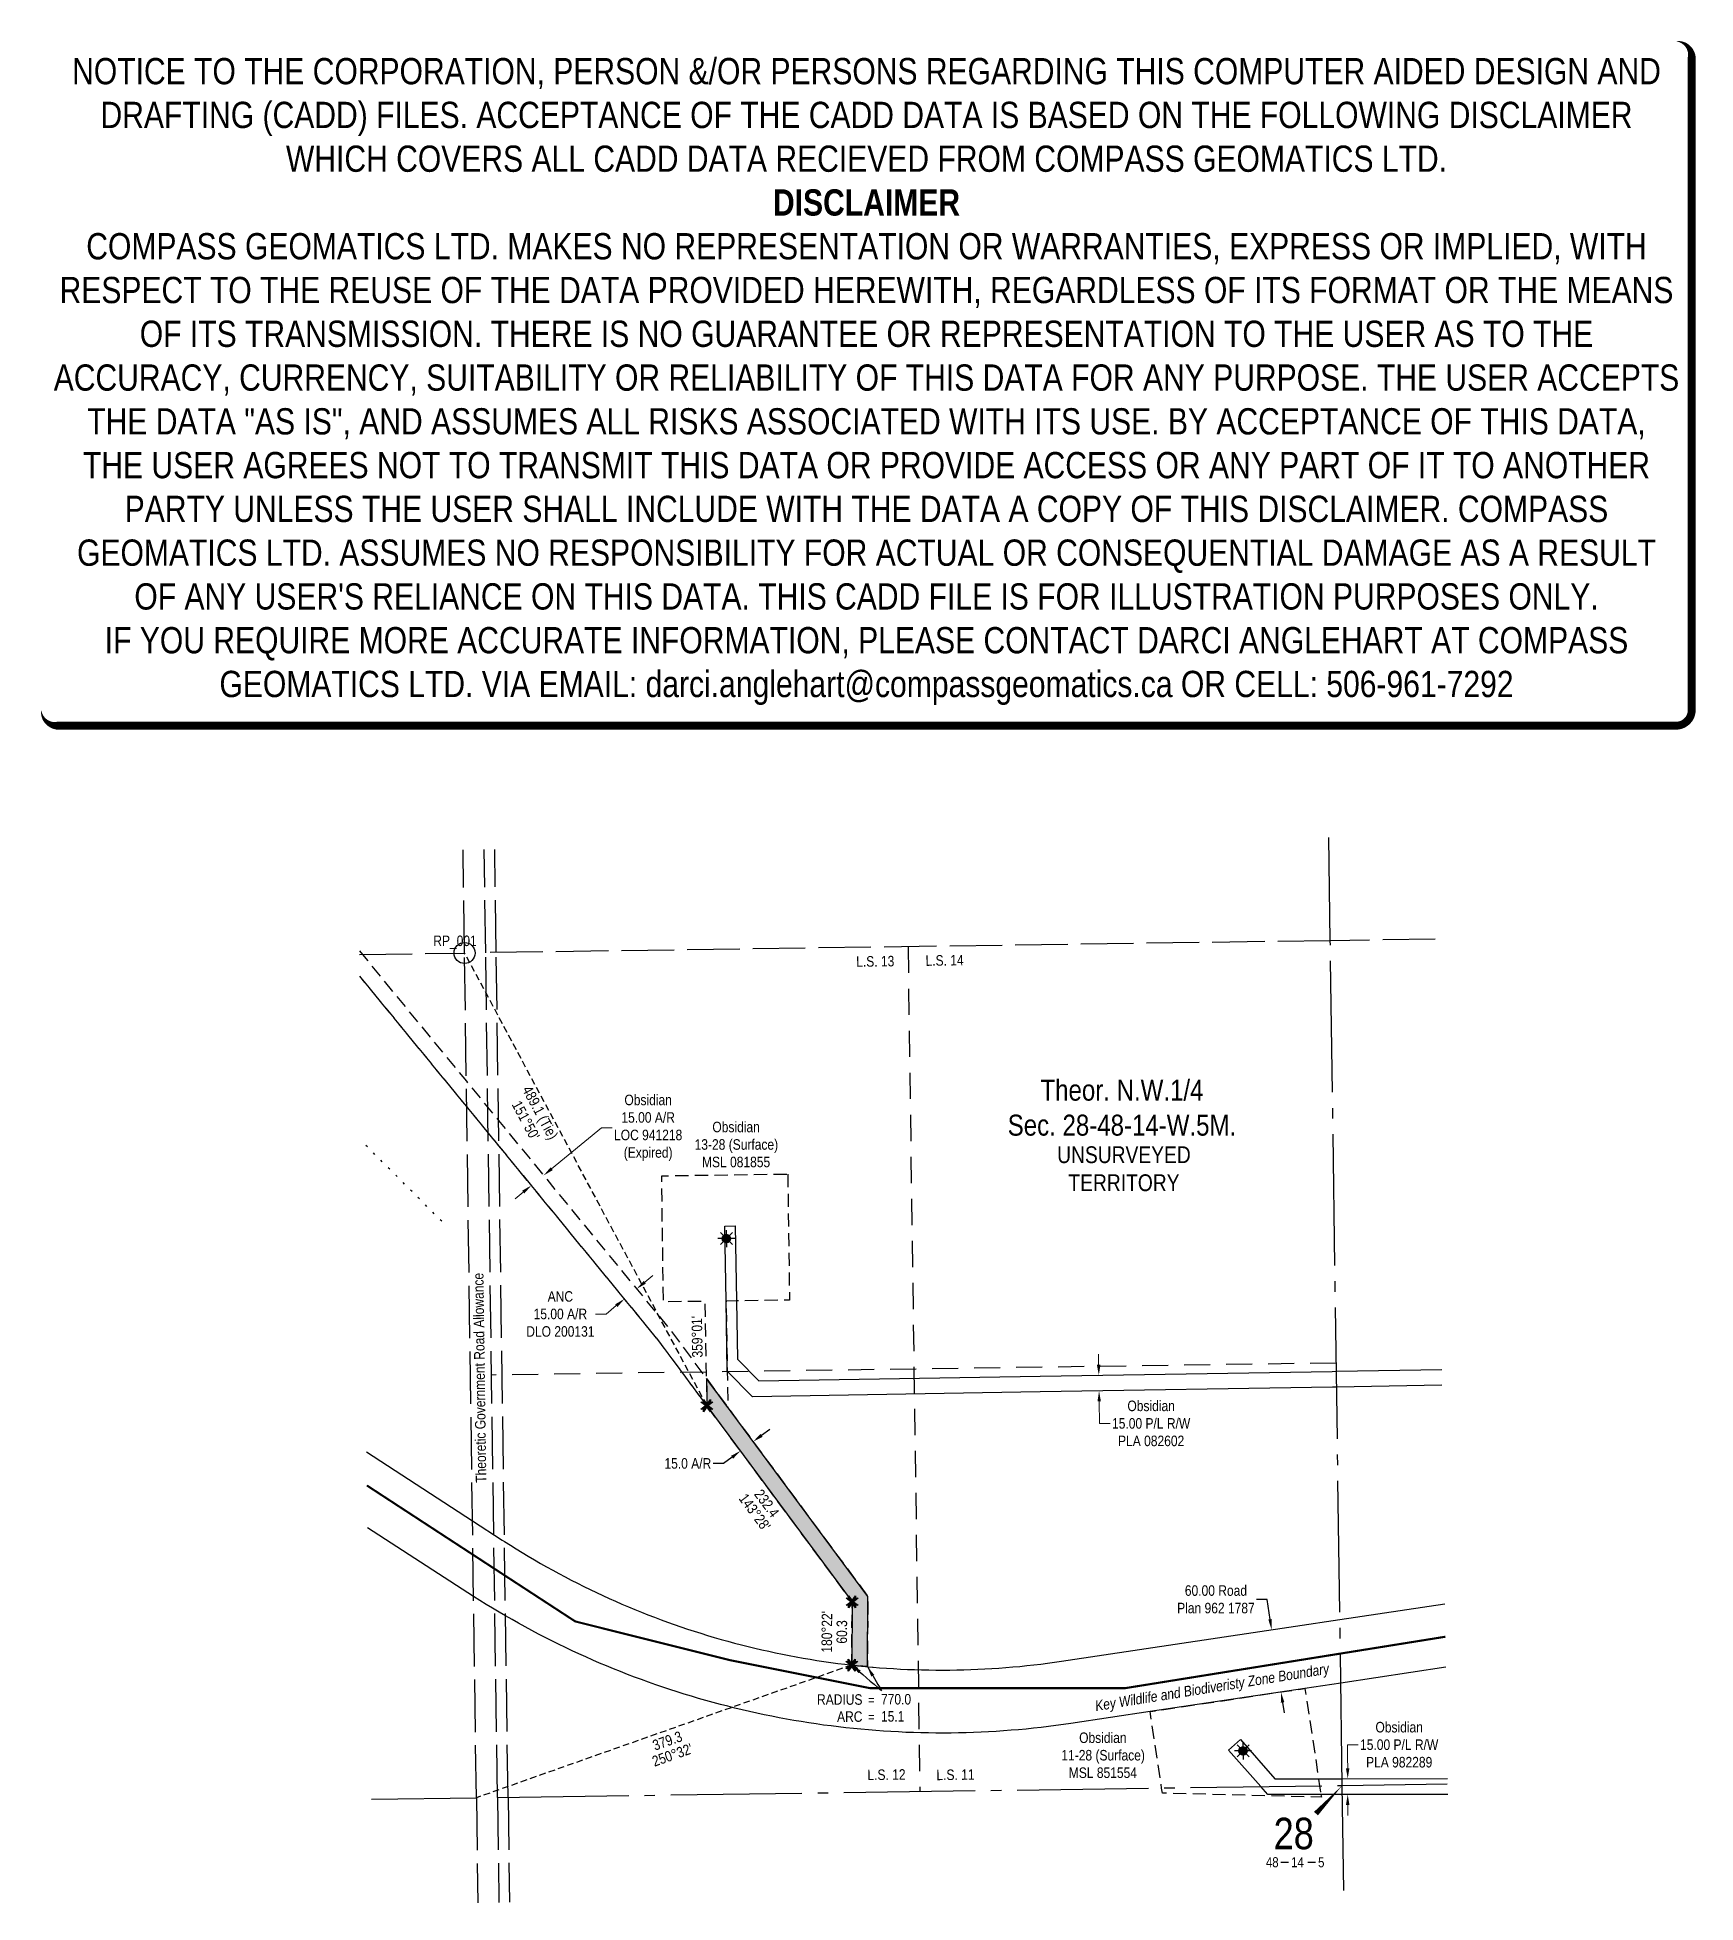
# Model space of a CAD drawing. Extents: x 566378 to 567958, y 5891618 to 5893394.
import ezdxf
from ezdxf.enums import TextEntityAlignment as Align

# ---------------------------------------------------------------- set-up
doc = ezdxf.new("R2010")
doc.units = 0
doc.header["$LTSCALE"] = 5
doc.header["$PDSIZE"] = 0.5
for name, pattern in [('DASHDOT2', [12.7, 6.35, -3.175, 0, -3.175]), ('foc-ACCESSROAD', [3.75, 2.5, -1.25]), ('foc-LSD', [8, 5, -3]), ('foc-QUARTERLINE', [33, 25, -3, 2, -3]), ('foc-TIELINE', [1.875, 1.25, -0.625]), ('foc-UNSURVEYED', [12.5, 10, -2.5]), ('foc-WHEELTRACKS', [2, 0.4, -1.6])]:
    doc.linetypes.add(name, pattern=pattern)
doc.layers.get('Defpoints').update_dxf_attribs({"color": 9})
for name, color, linetype in [('10', 1, 'Continuous'), ('35', 37, 'Continuous'), ('9', 3, 'Continuous'), ('AS-WILDLIFE', 131, 'DASHDOT2'), ('C-AR', 13, 'foc-ACCESSROAD'), ('C-RW', 13, 'Continuous'), ('C-SYMBOL', 7, 'Continuous'), ('C-WS', 13, 'foc-ACCESSROAD'), ('F-AR', 190, 'foc-ACCESSROAD'), ('F-WS-S', 8, 'Continuous'), ('L-BD', 7, 'Continuous'), ('L-BD1', 253, 'Continuous'), ('L-MON', 1, 'Continuous'), ('L-QSEC', 8, 'foc-QUARTERLINE'), ('L-ROAD-T', 7, 'Continuous'), ('L-SECLBL', 7, 'Continuous'), ('L-SECTION-LSD', 7, 'foc-LSD'), ('L-TIE', 7, 'foc-TIELINE'), ('L-TITLEDB', 4, 'Continuous'), ('L-TITLEDB-T', 4, 'Continuous'), ('L-UNS-T', 3, 'Continuous'), ('L-USEC', 7, 'foc-UNSURVEYED'), ('oil_and_gas_wells_pt', 7, 'Continuous'), ('P-PROPOSED', 10, 'Continuous'), ('P-PROPOSED-H', 21, 'Continuous'), ('P-TXT', 4, 'Continuous'), ('T-WATER-P3', 160, 'foc-WHEELTRACKS')]:
    doc.layers.add(name, color=color, linetype=linetype)
for name, color, linetype, lineweight in [('C-AR-T', 13, 'Continuous', 9), ('C-RW-T', 13, 'Continuous', 9), ('C-WS-T', 13, 'Continuous', 9), ('F-AR-T', 190, 'Continuous', 9)]:
    doc.layers.add(name, color=color, linetype=linetype, lineweight=lineweight)
doc.layers.add('DISCLAIMER', color=7, linetype='Continuous', plot=False)
doc.styles.add('100L', font='ARIALN.TTF', dxfattribs={"height": 11})
doc.styles.add('175L', font='ARIALN.TTF', dxfattribs={"height": 20})
doc.styles.add('240', font='ARIALN.TTF', dxfattribs={"height": 30})
doc.styles.add('80', font='ARIALN.TTF', dxfattribs={"height": 10})
doc.styles.add('80CG', font='ARIALN.TTF', dxfattribs={"height": 10})
doc.styles.add('80L', font='ARIALN.TTF', dxfattribs={"height": 10})
doc.styles.add('SIMPLEX', font='ARIALN.TTF')
doc.styles.get("Standard").update_dxf_attribs({"font": 'ARIALN.TTF'})
doc.dimstyles.new('Compass 5 000', dxfattribs={"dimscale": 5, "dimtxt": 9, "dimasz": 2, "dimexe": 0.2, "dimexo": 0.0625, "dimgap": 0.5, "dimtad": 0, "dimtih": 1, "dimtoh": 1, "dimzin": 0, "dimdsep": 46, "dimtxsty": '80CG', "dimcen": 0.1, "dimse1": 1, "dimse2": 1, "dimclrd": 256, "dimclrt": 256, "dimaunit": 1, "dimadec": 4, "dimazin": 0, "dimtfac": 0.06, "dimtofl": 0, "dimtmove": 0, "dimatfit": 1, "dimfxl": 0.2, "dimtolj": 1, "dimtzin": 0, "dimlwd": -1, "dimarcsym": 0})

# ---------------------------------------------------------------- blocks, each defined once
blk = doc.blocks.new('L-SECLBL')
at = {"layer": '9', "color": 7}
for p, q in [((-5.1, -27.8), (-12.3, -27.8)), ((20.7, -27.8), (13.5, -27.8))]:
    blk.add_line(p, q, dxfattribs=at)
at = {"layer": '10', "color": 2, "style": 'SIMPLEX'}
blk.add_attdef('SEC', text='', height=30, dxfattribs=at).set_placement((0, 0), align=Align.MIDDLE)
at = {"layer": '10', "color": 5, "style": '80L'}
blk.add_attdef('TWP', text='', height=9.5, dxfattribs=at).set_placement((-14.4, -27.4), align=Align.MIDDLE_RIGHT)
blk.add_attdef('RGE', text='', height=9.5, dxfattribs=at).set_placement((3.6, -27.4), align=Align.MIDDLE_CENTER)
blk.add_attdef('MER', text='', height=9.5, dxfattribs=at).set_placement((23.2, -27.4), align=Align.MIDDLE_LEFT)
blk = doc.blocks.new('*D430')
at = {"layer": 'Defpoints', "color": 0, "transparency": 16777216}
for p in [(566854.7, 5892294.2), (566866.3, 5892303.7), (566949.2, 5892202.7)]:
    blk.add_point(p, dxfattribs=at)
at = {"layer": 'F-AR-T', "transparency": 16777216}
for p, q in [((566956.9, 5892209), (566964.6, 5892215.4)), ((566929.8, 5892186.8), (566920, 5892178.8)), ((566920, 5892178.8), (566910, 5892178.8))]:
    blk.add_line(p, q, dxfattribs=at)
for points in [[(566955.8, 5892210.3), (566957.9, 5892207.7), (566949.2, 5892202.7)], [(566928.8, 5892188.1), (566930.9, 5892185.5), (566937.6, 5892193.2)]]:
    blk.add_solid(points, dxfattribs=at)
at = {"layer": 'F-AR-T', "transparency": 16777216, "insert": (566876.5, 5892178.8), "char_height": 10, "attachment_point": 5, "style": '80CG'}
blk.add_mtext('\\A1;ANC\\P15.00 A/R\\PDLO 200131', dxfattribs=at)
blk = doc.blocks.new('*D431')
at = {"layer": 'Defpoints', "color": 0, "transparency": 16777216}
for p in [(567048, 5892048.4), (567079.8, 5892005.5), (567091.8, 5892014.5)]:
    blk.add_point(p, dxfattribs=at)
at = {"layer": 'P-TXT', "transparency": 16777216}
for p, q in [((567068.1, 5892063.3), (567076.1, 5892069.2)), ((567040, 5892042.4), (567031.9, 5892036.5)), ((567031.9, 5892036.5), (567021.9, 5892036.5))]:
    blk.add_line(p, q, dxfattribs=at)
for points in [[(567067.1, 5892064.6), (567069.1, 5892061.9), (567060.1, 5892057.3)], [(567039, 5892043.8), (567041, 5892041.1), (567048, 5892048.4)]]:
    blk.add_solid(points, dxfattribs=at)
at = {"layer": 'P-TXT', "transparency": 16777216, "insert": (566997.9, 5892036.5), "char_height": 10, "attachment_point": 5, "style": '80CG'}
blk.add_mtext('\\A1;15.0 A/R', dxfattribs=at)
blk = doc.blocks.new('*D432')
at = {"layer": 'C-RW-T', "transparency": 16777216}
for p, q in [((567389.1, 5892130.5), (567388.9, 5892140.5)), ((567389.7, 5892095.5), (567390, 5892074.6)), ((567390, 5892074.6), (567400, 5892074.6))]:
    blk.add_line(p, q, dxfattribs=at)
for points in [[(567390.8, 5892130.5), (567387.4, 5892130.5), (567389.3, 5892120.5)], [(567391.3, 5892095.5), (567388, 5892095.5), (567389.5, 5892105.5)]]:
    blk.add_solid(points, dxfattribs=at)
at = {"layer": 'Defpoints', "color": 0, "transparency": 16777216}
for p in [(567381.9, 5892120.4), (567382.2, 5892105.4), (567389.5, 5892105.5)]:
    blk.add_point(p, dxfattribs=at)
at = {"layer": 'C-RW-T', "transparency": 16777216, "insert": (567439.1, 5892074.6), "char_height": 10, "attachment_point": 5, "style": '80CG'}
blk.add_mtext('\\A1;Obsidian\\P15.00 P/L R/W\\PPLA 082602', dxfattribs=at)
blk = doc.blocks.new('*D433')
at = {"layer": 'Defpoints', "color": 0, "transparency": 16777216}
for p in [(567553.8, 5891878.2), (567393.7, 5891854.2), (567402.6, 5891794.9)]:
    blk.add_point(p, dxfattribs=at)
at = {"layer": 'L-TITLEDB-T', "transparency": 16777216}
for p, q in [((567549.5, 5891907.1), (567539.5, 5891907.1)), ((567552.3, 5891888.1), (567549.5, 5891907.1)), ((567564.2, 5891809), (567565.7, 5891799.2))]:
    blk.add_line(p, q, dxfattribs=at)
for points in [[(567554, 5891888.4), (567550.7, 5891887.9), (567553.8, 5891878.2)], [(567565.9, 5891809.3), (567562.6, 5891808.8), (567562.7, 5891818.9)]]:
    blk.add_solid(points, dxfattribs=at)
at = {"layer": 'L-TITLEDB-T', "transparency": 16777216, "insert": (567500.8, 5891907.1), "char_height": 10, "attachment_point": 5, "style": '80CG'}
blk.add_mtext('\\A1;60.00 Road\\PPlan 962 1787', dxfattribs=at)
blk = doc.blocks.new('*D434')
at = {"layer": 'C-RW-T', "transparency": 16777216}
for p, q in [((567636.2, 5891768.7), (567626.2, 5891768.7)), ((567626.2, 5891768.7), (567626.2, 5891756.4)), ((567626.3, 5891746.4), (567626.2, 5891756.4)), ((567626.3, 5891711.4), (567626.3, 5891701.4))]:
    blk.add_line(p, q, dxfattribs=at)
for points in [[(567627.9, 5891746.4), (567624.6, 5891746.4), (567626.3, 5891736.4)], [(567627.9, 5891711.4), (567624.6, 5891711.4), (567626.3, 5891721.4)]]:
    blk.add_solid(points, dxfattribs=at)
at = {"layer": 'Defpoints', "color": 0, "transparency": 16777216}
for p in [(567626.3, 5891736.4), (567643.8, 5891736.4), (567643.8, 5891721.4)]:
    blk.add_point(p, dxfattribs=at)
at = {"layer": 'C-RW-T', "transparency": 16777216, "insert": (567675.3, 5891768.7), "char_height": 10, "attachment_point": 5, "style": '80CG'}
blk.add_mtext('\\A1;Obsidian\\P15.00 P/L R/W\\PPLA 982289', dxfattribs=at)
blk = doc.blocks.new('TEMP')
h = blk.add_hatch(color=255)
h.dxf.hatch_style = 1
h.paths.add_polyline_path([(0, 0.25), (-0.67, 1.15), (-0.67, 0.67), (-1.15, 0.67), (-0.25, 0), (-1.15, -0.67), (-0.67, -0.67), (-0.67, -1.15), (0, -0.25), (0.67, -1.15), (0.67, -0.67), (1.15, -0.67), (0.25, 0), (1.15, 0.67), (0.67, 0.67), (0.67, 1.15)])
h.paths.add_polyline_path([(0.57, 0.85), (0.57, 0.57), (0.85, 0.57), (0.08, 0), (0.85, -0.57), (0.57, -0.57), (0.57, -0.85), (0, -0.08), (-0.57, -0.85), (-0.57, -0.57), (-0.85, -0.57), (-0.08, 0), (-0.85, 0.57), (-0.57, 0.57), (-0.57, 0.85), (0, 0.08)], flags=16)
h = blk.add_hatch(color=1)
h.dxf.hatch_style = 1
h.paths.add_polyline_path([(0, 0.08), (-0.57, 0.85), (-0.57, 0.57), (-0.85, 0.57), (-0.08, 0), (-0.85, -0.57), (-0.57, -0.57), (-0.57, -0.85), (0, -0.08), (0.57, -0.85), (0.57, -0.57), (0.85, -0.57), (0.08, 0), (0.85, 0.57), (0.57, 0.57), (0.57, 0.85)])
at = {"color": 1}
for p, q in [((-0.08, 0), (0.08, 0)), ((0, 0.08), (0, -0.08))]:
    blk.add_line(p, q, dxfattribs=at)
at = {"color": 255, "flags": 128}
blk.add_lwpolyline([(-0.25, 0), (-1.15, 0.67), (-0.67, 0.67), (-0.67, 1.15), (0, 0.25), (0.67, 1.15), (0.67, 0.67), (1.15, 0.67), (0.25, 0), (1.15, -0.67), (0.67, -0.67), (0.67, -1.15), (0, -0.25), (-0.67, -1.15), (-0.67, -0.67), (-1.15, -0.67)], close=True, dxfattribs=at)
at = {"color": 1, "flags": 128}
blk.add_lwpolyline([(-0.08, 0), (-0.85, 0.57), (-0.57, 0.57), (-0.57, 0.85), (0, 0.08), (0.57, 0.85), (0.57, 0.57), (0.85, 0.57), (0.08, 0), (0.85, -0.57), (0.57, -0.57), (0.57, -0.85), (0, -0.08), (-0.57, -0.85), (-0.57, -0.57), (-0.85, -0.57)], close=True, dxfattribs=at)
blk = doc.blocks.new('*D437')
at = {"layer": 'C-AR-T', "transparency": 16777216}
for p, q in [((566868.2, 5892317.1), (566915.8, 5892356.1)), ((566915.8, 5892356.1), (566925.8, 5892356.1)), ((566841.2, 5892294.9), (566833.5, 5892288.5))]:
    blk.add_line(p, q, dxfattribs=at)
for points in [[(566867.2, 5892318.4), (566869.3, 5892315.8), (566860.5, 5892310.7)], [(566840.1, 5892296.2), (566842.2, 5892293.6), (566848.9, 5892301.2)]]:
    blk.add_solid(points, dxfattribs=at)
at = {"layer": 'Defpoints', "color": 0, "transparency": 16777216}
for p in [(566848.9, 5892301.2), (566894.3, 5892269.5), (566882.8, 5892260)]:
    blk.add_point(p, dxfattribs=at)
at = {"layer": 'C-AR-T', "transparency": 16777216, "insert": (566960.1, 5892356.1), "char_height": 10, "attachment_point": 5, "style": '80CG'}
blk.add_mtext('\\A1;Obsidian\\P15.00 A/R\\PLOC 941218\\P(Expired)', dxfattribs=at)
blk = doc.blocks.new('GAS')
h = blk.add_hatch(color=255)
h.dxf.hatch_style = 1
edge = h.paths.add_edge_path()
edge.add_arc((0, 0), 0.9, 0, 360)
for p, q in [((-0.81, 0), (-1.62, 0)), ((-0.57, 0.57), (-1.14, 1.14)), ((0, 0.81), (0, 1.62)), ((0.57, 0.57), (1.14, 1.14)), ((1.62, 0), (0.81, 0)), ((-0.57, -0.57), (-1.14, -1.14)), ((0, -0.81), (0, -1.62)), ((1.14, -1.14), (0.57, -0.57))]:
    blk.add_line(p, q)
blk.add_circle((0, 0), 0.8)
blk = doc.blocks.new('Disclaimer_Legal')
at = {"layer": 'DISCLAIMER', "color": 254, "flags": 128}
blk.add_lwpolyline([(-3612.9, -1104.6, 37.5, 37.5, 0), (4096.1, -1104.6, 37.5, 37.5, 0.414214), (4171.1, -1029.6, 37.5, 37.5, 0), (4171.1, 2078.7, 37.5, 0, 0.414214), (4096.1, 2153.7, 0, 0, 0), (-3612.9, 2153.7, 0, 0, 0.414214), (-3687.9, 2078.7, 0, 0, 0), (-3687.9, -1029.6, 0, 37.5, 0.414214)], format="xyseb", close=True, dxfattribs=at)
at = {"layer": 'DISCLAIMER', "color": 254, "insert": (241.6, 533.9), "char_height": 125, "width": 7717.568, "attachment_point": 5, "style": '80'}
blk.add_mtext('NOTICE TO THE CORPORATION, PERSON &/OR PERSONS REGARDING THIS COMPUTER AIDED DESIGN AND DRAFTING (CADD) FILES. ACCEPTANCE OF THE CADD DATA IS BASED ON THE FOLLOWING DISCLAIMER WHICH COVERS ALL CADD DATA RECIEVED FROM COMPASS GEOMATICS LTD.\\P{\\fArial Narrow|b1|i0|c0|p34;DISCLAIMER}\\PCOMPASS GEOMATICS LTD. MAKES NO REPRESENTATION OR WARRANTIES, EXPRESS OR IMPLIED, WITH RESPECT TO THE REUSE OF THE DATA PROVIDED HEREWITH, REGARDLESS OF ITS FORMAT OR THE MEANS OF ITS TRANSMISSION. THERE IS NO GUARANTEE OR REPRESENTATION TO THE USER AS TO THE ACCURACY, CURRENCY, SUITABILITY OR RELIABILITY OF THIS DATA FOR ANY PURPOSE. THE USER ACCEPTS THE DATA "AS IS", AND ASSUMES ALL RISKS ASSOCIATED WITH ITS USE. BY ACCEPTANCE OF THIS DATA, THE USER AGREES NOT TO TRANSMIT THIS DATA OR PROVIDE ACCESS OR ANY PART OF IT TO ANOTHER PARTY UNLESS THE USER SHALL INCLUDE WITH THE DATA A COPY OF THIS DISCLAIMER. COMPASS GEOMATICS LTD. ASSUMES NO RESPONSIBILITY FOR ACTUAL OR CONSEQUENTIAL DAMAGE AS A RESULT OF ANY USER\'S RELIANCE ON THIS DATA. THIS CADD FILE IS FOR ILLUSTRATION PURPOSES ONLY.\\PIF YOU REQUIRE MORE ACCURATE INFORMATION, PLEASE CONTACT DARCI ANGLEHART AT COMPASS GEOMATICS LTD. VIA EMAIL: darci.anglehart@compassgeomatics.ca OR CELL: 506-961-7292', dxfattribs=at)

msp = doc.modelspace()

# ---------------------------------------------------------------- hatches: boundary and pattern name
at = {"layer": 'P-PROPOSED-H'}
h = msp.add_hatch(color=256, dxfattribs=at)
h.dxf.hatch_style = 1
edge = h.paths.add_edge_path()
edge.add_arc((567239.776, 5892609.357), 769.603, 263.598011, 264.719292)
edge.add_line((567168.945, 5891843.021), (567169.374, 5891909.732))
edge.add_line((567169.374, 5891909.732), (567015.625, 5892117.292))
edge.add_line((567015.625, 5892117.292), (567016.068, 5892091.507))
edge.add_line((567016.068, 5892091.507), (567154.35, 5891904.828))
edge.add_line((567154.35, 5891904.828), (567153.963, 5891844.554))

# ---------------------------------------------------------------- linework, layer by layer
at = {"layer": '35', "color": 3}
msp.add_circle((566785.281, 5892522.497), 9.995, dxfattribs=at)
at = {"layer": 'AS-WILDLIFE', "const_width": 2, "flags": 128}
msp.add_lwpolyline([(566692.198, 5892015.586), (566768.952, 5891965.482), (566890.661, 5891886.107), (567038.828, 5891849.066), (567171.12, 5891822.607), (567414.537, 5891822.607), (567719.382, 5891871.56)], dxfattribs=at)
at = {"layer": 'C-AR', "flags": 128}
msp.add_lwpolyline([(566685.087, 5892524.586), (566687.94, 5892521.108), (566786.988, 5892400.366), (566817.673, 5892362.958), (566982.196, 5892162.394), (567015.625, 5892117.292), (567036.087, 5892089.689), (567169.36, 5891909.764), (567168.934, 5891843.051), (567167.23, 5891843.214), (567164.465, 5891843.48), (567163.936, 5891843.531), (567160.582, 5891843.878), (567159.466, 5891843.994), (567158.942, 5891844.05), (567153.947, 5891844.585), (567154.335, 5891904.859), (567016.141, 5892091.418), (567009.887, 5892099.859), (566970.37, 5892153.172), (566818.009, 5892338.91), (566787.323, 5892376.317), (566685.423, 5892500.537)], dxfattribs=at)
at = {"layer": 'C-RW'}
for points in [[(567715.998, 5892110.894), (567615.742, 5892109.235), (567611.847, 5892109.171), (567333.516, 5892104.553), (567059.332, 5892100.035), (567035.496, 5892124.429), (567034.351, 5892191.177), (567033.125, 5892262.491), (567043.127, 5892262.662), (567044.354, 5892191.316), (567045.307, 5892135.862), (567065.548, 5892115.145), (567333.267, 5892119.557), (567611.599, 5892124.175), (567615.529, 5892124.239), (567715.786, 5892125.898)], [(567721.504, 5891721.469), (567621.225, 5891721.36), (567600.801, 5891721.338), (567550.316, 5891721.283), (567543.611, 5891728.868), (567512.885, 5891763.638), (567524.13, 5891773.557), (567556.984, 5891736.305), (567598.543, 5891736.346), (567621.013, 5891736.368), (567721.292, 5891736.445)]]:
    msp.add_lwpolyline(points, dxfattribs=at)
at = {"layer": 'C-WS', "flags": 128}
for points in [[(567093.039, 5892312.047), (567094.699, 5892192.011), (567044.354, 5892191.315), (567034.351, 5892191.177), (567035.497, 5892124.429), (567036.087, 5892089.689), (567015.609, 5892117.316), (567014.345, 5892190.9), (566974.662, 5892190.351), (566973.003, 5892310.387), (567093.039, 5892312.047)], [(567600.801, 5891721.338), (567601.176, 5891718.846), (567449.834, 5891722.657), (567449.101, 5891727.52), (567438.155, 5891800.262), (567585.6, 5891822.359), (567598.543, 5891736.346), (567599.548, 5891729.667), (567600.801, 5891721.338)]]:
    msp.add_lwpolyline(points, close=True, dxfattribs=at)
at = {"layer": 'F-AR', "flags": 128}
msp.add_lwpolyline([(566685.087, 5892524.586), (566687.94, 5892521.108), (566786.988, 5892400.366), (566817.673, 5892362.958), (566982.196, 5892162.394), (567015.655, 5892117.246), (567016.142, 5892091.408), (566970.37, 5892153.172), (566818.009, 5892338.91), (566787.323, 5892376.317), (566685.423, 5892500.537)], dxfattribs=at)
at = {"layer": 'L-QSEC'}
for p, q in [((567609.735, 5892534.195), (567608.346, 5892632.362)), ((567621.104, 5891729.974), (567609.735, 5892534.195)), ((566696.579, 5891716.846), (566796.517, 5891718.266)), ((566816.622, 5891718.551), (567621.104, 5891729.974)), ((567621.104, 5891729.974), (567721.041, 5891731.393)), ((567622.516, 5891630.038), (567621.104, 5891729.974))]:
    msp.add_line(p, q, dxfattribs=at)
at = {"layer": 'L-SECLBL', "flags": 128}
msp.add_lwpolyline([(567621.104, 5891729.974, 0, 4.997, 0), (567596.071, 5891703.131, 0, 0, 0)], format="xyseb", dxfattribs=at)
at = {"layer": 'L-SECTION-LSD'}
for p, q in [((567207.56, 5892528.489), (567218.863, 5891724.263)), ((567615.419, 5892132.084), (566811.004, 5892120.667))]:
    msp.add_line(p, q, dxfattribs=at)
at = {"layer": 'L-TIE'}
for p, q in [((567016.052, 5892091.538), (566785.281, 5892522.497)), ((567153.947, 5891844.585), (566796.517, 5891718.265))]:
    msp.add_line(p, q, dxfattribs=at)
at = {"layer": 'L-TITLEDB', "flags": 128}
for points in [[(566691.753, 5892047.502), (566792.833, 5891981.945), (566821.108, 5891963.607), (566823.271, 5891962.21), (566828.905, 5891958.62), (566834.57, 5891955.078), (566840.265, 5891951.587), (566845.991, 5891948.144), (566851.746, 5891944.751), (566857.53, 5891941.409), (566863.344, 5891938.117), (566869.185, 5891934.875), (566875.055, 5891931.684), (566880.952, 5891928.544), (566886.875, 5891925.455), (566892.826, 5891922.419), (566898.802, 5891919.433), (566904.805, 5891916.5), (566910.832, 5891913.619), (566916.885, 5891910.79), (566922.962, 5891908.015), (566929.062, 5891905.291), (566935.186, 5891902.621), (566941.332, 5891900.004), (566947.502, 5891897.441), (566953.693, 5891894.931), (566959.906, 5891892.475), (566966.14, 5891890.073), (566972.394, 5891887.725), (566978.669, 5891885.431), (566984.963, 5891883.192), (566991.277, 5891881.008), (566997.609, 5891878.879), (567003.96, 5891876.804), (567010.328, 5891874.785), (567016.713, 5891872.821), (567023.116, 5891870.912), (567029.534, 5891869.06), (567035.969, 5891867.263), (567042.418, 5891865.522), (567048.883, 5891863.837), (567055.362, 5891862.208), (567061.856, 5891860.635), (567068.362, 5891859.119), (567074.881, 5891857.659), (567081.413, 5891856.256), (567087.956, 5891854.909), (567094.511, 5891853.62), (567101.077, 5891852.388), (567107.654, 5891851.212), (567114.24, 5891850.093), (567120.836, 5891849.032), (567127.441, 5891848.028), (567134.054, 5891847.081), (567140.675, 5891846.192), (567147.304, 5891845.36), (567153.944, 5891844.585), (567158.942, 5891844.042), (567159.466, 5891843.987), (567160.582, 5891843.872), (567163.936, 5891843.532), (567164.465, 5891843.48), (567167.23, 5891843.213), (567168.934, 5891843.052), (567169.467, 5891843.005), (567173.884, 5891842.611), (567174.472, 5891842.56), (567180.542, 5891842.066), (567187.205, 5891841.58), (567193.872, 5891841.152), (567200.543, 5891840.782), (567207.216, 5891840.47), (567213.892, 5891840.216), (567220.57, 5891840.02), (567227.249, 5891839.882), (567233.929, 5891839.801), (567240.61, 5891839.779), (567247.291, 5891839.814), (567253.971, 5891839.908), (567260.649, 5891840.06), (567267.327, 5891840.269), (567274.002, 5891840.537), (567280.675, 5891840.862), (567287.345, 5891841.245), (567294.011, 5891841.686), (567300.673, 5891842.185), (567307.33, 5891842.742), (567313.983, 5891843.356), (567320.63, 5891844.029), (567327.27, 5891844.758), (567333.904, 5891845.546), (567340.531, 5891846.39), (567347.151, 5891847.293), (567353.763, 5891848.253), (567576.712, 5891881.667), (567618.87, 5891887.984), (567718.938, 5891902.981)], [(567719.793, 5891842.47), (567619.725, 5891827.473), (567585.6, 5891822.359), (567438.155, 5891800.262), (567362.65, 5891788.946), (567355.563, 5891787.916), (567348.468, 5891786.949), (567341.366, 5891786.043), (567334.255, 5891785.197), (567327.138, 5891784.413), (567320.014, 5891783.691), (567312.884, 5891783.031), (567305.749, 5891782.431), (567298.608, 5891781.893), (567291.464, 5891781.417), (567284.315, 5891781.003), (567277.163, 5891780.649), (567270.009, 5891780.359), (567262.851, 5891780.13), (567255.693, 5891779.961), (567248.533, 5891779.856), (567241.373, 5891779.812), (567234.212, 5891779.83), (567227.053, 5891779.909), (567219.893, 5891780.051), (567212.736, 5891780.254), (567205.58, 5891780.518), (567198.427, 5891780.845), (567191.277, 5891781.233), (567184.131, 5891781.683), (567176.988, 5891782.195), (567169.851, 5891782.768), (567162.718, 5891783.403), (567155.592, 5891784.099), (567148.472, 5891784.857), (567141.358, 5891785.676), (567134.252, 5891786.557), (567127.154, 5891787.498), (567120.064, 5891788.501), (567112.983, 5891789.565), (567105.911, 5891790.691), (567098.85, 5891791.876), (567091.799, 5891793.124), (567084.759, 5891794.431), (567077.73, 5891795.8), (567070.713, 5891797.229), (567063.71, 5891798.719), (567056.719, 5891800.269), (567049.742, 5891801.879), (567042.779, 5891803.549), (567035.831, 5891805.279), (567028.897, 5891807.069), (567021.98, 5891808.92), (567015.079, 5891810.829), (567008.195, 5891812.798), (567001.327, 5891814.827), (566994.478, 5891816.914), (566987.646, 5891819.06), (566980.834, 5891821.266), (566974.041, 5891823.53), (566967.268, 5891825.853), (566960.515, 5891828.234), (566953.782, 5891830.673), (566947.071, 5891833.171), (566940.382, 5891835.726), (566933.716, 5891838.338), (566927.071, 5891841.008), (566920.45, 5891843.735), (566913.854, 5891846.52), (566907.281, 5891849.361), (566900.733, 5891852.259), (566894.21, 5891855.213), (566887.713, 5891858.223), (566881.242, 5891861.289), (566874.798, 5891864.411), (566868.381, 5891867.588), (566861.992, 5891870.821), (566855.631, 5891874.109), (566849.298, 5891877.451), (566842.995, 5891880.848), (566836.721, 5891884.3), (566830.477, 5891887.804), (566824.262, 5891891.363), (566818.116, 5891894.955), (566812, 5891898.6), (566805.915, 5891902.297), (566799.862, 5891906.045), (566793.841, 5891909.845), (566788.485, 5891913.288), (566692.76, 5891975.371)]]:
    msp.add_lwpolyline(points, dxfattribs=at)
at = {"layer": 'L-USEC'}
for p, q in [((566785.281, 5892522.497), (566783.909, 5892620.664)), ((566805.386, 5892522.778), (566804.014, 5892620.949)), ((566815.438, 5892522.919), (566814.066, 5892621.092)), ((567709.671, 5892535.613), (567609.735, 5892534.195)), ((566685.343, 5892521.078), (566785.281, 5892522.497)), ((566796.517, 5891718.266), (566785.281, 5892522.497)), ((567609.735, 5892534.195), (566805.386, 5892522.782)), ((566816.622, 5891718.546), (566805.386, 5892522.778)), ((566826.674, 5891718.687), (566815.438, 5892522.918)), ((566796.517, 5891718.266), (566797.914, 5891618.327)), ((566816.622, 5891718.546), (566818.018, 5891618.613)), ((566826.674, 5891718.687), (566828.07, 5891618.749))]:
    msp.add_line(p, q, dxfattribs=at)
at = {"layer": 'oil_and_gas_wells_pt'}
for p in [(567034.674, 5892250.552), (567526.611, 5891762.799)]:
    msp.add_point(p, dxfattribs=at)
at = {"layer": 'P-PROPOSED'}
msp.add_lwpolyline([(567153.963, 5891844.554, 0.00489255), (567168.945, 5891843.021), (567169.374, 5891909.732), (567015.625, 5892117.292), (567016.068, 5892091.507), (567154.35, 5891904.828)], format="xyb", close=True, dxfattribs=at)
at = {"layer": 'T-WATER-P3', "flags": 128}
msp.add_lwpolyline([(566763.534, 5892267.16), (566687.624, 5892342.988)], dxfattribs=at)

# ---------------------------------------------------------------- block references
at = {"layer": 'C-AR', "xscale": 0.2, "yscale": 0.2, "zscale": 0.2}
msp.add_blockref('Disclaimer_Legal', (567119.714, 5892959.811), dxfattribs=at)
at = {"layer": 'F-WS-S', "xscale": 5.000000000000001, "yscale": 5.000000000000001, "zscale": 5.000000000000001}
for p in [(567034.674, 5892250.552), (567526.611, 5891762.799)]:
    msp.add_blockref('GAS', p, dxfattribs=at)
at = {"layer": 'L-MON', "xscale": 4.99742, "yscale": 4.99742, "zscale": 4.99742}
for p in [(567016.052, 5892091.538), (567154.335, 5891904.859), (567153.947, 5891844.585)]:
    msp.add_blockref('TEMP', p, dxfattribs=at)
at = {"layer": 'L-SECLBL', "xscale": 0.999484, "yscale": 0.999484, "zscale": 0.999484}
msp.add_blockref('L-SECLBL', (567574.884, 5891684.244), dxfattribs=at).add_auto_attribs({'SEC': '28', 'TWP': '48', 'RGE': '14', 'MER': '5'})

# ---------------------------------------------------------------- texts
at = {"layer": '35', "color": 3, "style": '80'}
msp.add_attdef('RP_001', (566755.498, 5892529.111), 'RP', height=9.9948, dxfattribs=at)
at = {"layer": 'AS-WILDLIFE', "insert": (567497.37, 5891822.035), "char_height": 10, "attachment_point": 5, "rotation": 9.122888, "style": '240'}
msp.add_mtext_dynamic_manual_height_columns('{\\fArial Narrow|b0|i1|c0|p34;Key Wildlife and Biodiveristy Zone Boundary}', width=226.36194, gutter_width=45, heights=[0], dxfattribs=at)
at = {"layer": 'C-SYMBOL', "color": 3, "insert": (567411.313, 5892401.931), "char_height": 19.98968, "width": 215.873, "attachment_point": 2, "style": '175L'}
msp.add_mtext('Theor. N.W.1/4 \\PSec. 28-48-14-W.5M.', dxfattribs=at)
at = {"layer": 'C-WS-T', "insert": (567003.692, 5892361.86), "char_height": 9.99484, "attachment_point": 1, "style": '80L'}
msp.add_mtext_dynamic_manual_height_columns('\\pi17.57162;Obsidian\\P\\pi0.66357;13-28 (Surface)\\P\\pi7.67564;MSL 081855', width=78.95419, gutter_width=49.974, heights=[0], dxfattribs=at)
at = {"layer": 'C-WS-T', "insert": (567352.955, 5891780.397), "char_height": 9.99484, "width": 78.95419, "attachment_point": 1, "style": '80L'}
msp.add_mtext('\\pi17.57162;Obsidian\\P\\pi0.66357;11-28 (Surface)\\P\\pi7.71996;MSL 851554', dxfattribs=at)
at = {"layer": 'L-BD', "style": '80L'}
for s, height, rotation, p in [('489.1 (Tie)', 9.99484, 298.1683, (566856.21, 5892369.925)), ("151°50'", 9.9948, 298.1683, (566843.654, 5892363.202)), ("359°01'", 9.9948, 90.9512, (567006.694, 5892157.15)), ('379.3', 9.9948, 19.4641, (566978.396, 5891772.473)), ("250°32'", 9.9948, 19.4641, (566983.142, 5891759.044))]:
    msp.add_text(s, height=height, rotation=rotation, dxfattribs=at).set_placement(p, align=Align.MIDDLE)
at = {"layer": 'L-BD1'}
for s, rotation, p in [("143%%d28'", 306.529164, (567061.664, 5891990.083)), ('232.4', 306.529164, (567073.109, 5891998.561)), ("180%%d22'", 89.631603, (567130.282, 5891876.2)), ('60.3', 89.631603, (567144.525, 5891876.108))]:
    msp.add_text(s, height=9.9948, rotation=rotation, dxfattribs=at).set_placement(p, align=Align.MIDDLE_CENTER)
at = {"layer": 'L-BD1', "style": '80'}
for s, p in [('RADIUS', (567164.175, 5891806.778)), ('ARC', (567164.175, 5891790.501))]:
    msp.add_text(s, height=9.9948, dxfattribs=at).set_placement(p, align=Align.RIGHT)
for p in [(567169.678, 5891806.832), (567169.678, 5891790.554)]:
    msp.add_text('=', height=8.995, dxfattribs=at).set_placement(p)
for tag, p in [('770.0', (567181.854, 5891807.023)), ('15.1', (567181.854, 5891790.73))]:
    msp.add_attdef(tag, p, '', height=9.995, dxfattribs=at)
at = {"layer": 'L-ROAD-T', "style": '80L'}
msp.add_text('Theoretic Government Road Allowance', height=9.99484, rotation=90.80044, dxfattribs=at).set_placement((566799.63, 5892118.045), align=Align.MIDDLE_CENTER)
at = {"layer": 'L-UNS-T', "color": 3, "insert": (567413.211, 5892317.013), "char_height": 15.99174, "attachment_point": 5, "style": '80L'}
msp.add_mtext_dynamic_manual_height_columns('UNSURVEYED TERRITORY', width=126.34852, gutter_width=47.475, heights=[0], dxfattribs=at)

# ---------------------------------------------------------------- dimensions: what is measured, and where the dimension line sits
at = {"layer": 'C-AR-T'}
dim = msp.add_linear_dim(base=(566848.916, 5892301.232), p1=(566894.347, 5892269.488), p2=(566882.755, 5892259.98), angle=219.361987, text='Obsidian\\P15.00 A/R\\PLOC 941218\\P(Expired)', dimstyle='Compass 5 000', dxfattribs=at)
dim.commit()
dim.dimension.update_dxf_attribs({"geometry": '*D437', "text_midpoint": (566960.137, 5892356.116), "dimtype": 161})
at = {"layer": 'C-RW-T'}
dim = msp.add_linear_dim(base=(567389.511, 5892105.482), p1=(567381.942, 5892120.364), p2=(567382.191, 5892105.361), angle=270.950354, text='Obsidian\\P15.00 P/L R/W\\PPLA 082602', dimstyle='Compass 5 000', dxfattribs=at)
dim.commit()
dim.dimension.update_dxf_attribs({"geometry": '*D432', "text_midpoint": (567439.11, 5892074.569), "dimtype": 161})
dim = msp.add_linear_dim(base=(567626.26, 5891736.372), p1=(567643.788, 5891721.385), p2=(567643.777, 5891736.386), angle=90.044271, text='Obsidian\\P15.00 P/L R/W\\PPLA 982289', dimstyle='Compass 5 000', override={"dimtmove": 1}, dxfattribs=at)
dim.commit()
dim.dimension.update_dxf_attribs({"geometry": '*D434', "text_midpoint": (567647.617, 5891768.747), "dimtype": 161})
at = {"layer": 'F-AR-T'}
dim = msp.add_linear_dim(base=(566949.151, 5892202.678), p1=(566854.675, 5892294.211), p2=(566866.267, 5892303.719), angle=39.362049, text='ANC\\P15.00 A/R\\PDLO 200131', dimstyle='Compass 5 000', dxfattribs=at)
dim.commit()
dim.dimension.update_dxf_attribs({"geometry": '*D430', "text_midpoint": (566876.501, 5892178.761), "dimtype": 161})
at = {"layer": 'L-TITLEDB-T'}
dim = msp.add_linear_dim(base=(567553.832, 5891878.237), p1=(567402.579, 5891794.93), p2=(567393.691, 5891854.237), angle=98.523577, text='60.00 Road\\PPlan 962 1787', dimstyle='Compass 5 000', dxfattribs=at)
dim.commit()
dim.dimension.update_dxf_attribs({"geometry": '*D433', "text_midpoint": (567500.773, 5891907.09), "dimtype": 161})
at = {"layer": 'P-TXT'}
dim = msp.add_linear_dim(base=(567048.017, 5892048.385), p1=(567091.814, 5892014.456), p2=(567079.763, 5892005.529), angle=216.529164, text='15.0 A/R', dimstyle='Compass 5 000', dxfattribs=at)
dim.commit()
dim.dimension.update_dxf_attribs({"geometry": '*D431', "text_midpoint": (566997.85, 5892036.481), "dimtype": 161})

# ---------------------------------------------------------------- leaders
at = {"layer": 'L-BD1', "path_type": 1}
for points in [[(567153.947, 5891844.585), (567182.333, 5891820.221)], [(567168.934, 5891843.052), (567182.333, 5891820.221)]]:
    msp.add_leader(points, dimstyle='Compass 5 000', override={"dimgap": 0.5, "dimtad": 0}, dxfattribs=at)

# ---------------------------------------------------------------- next in the draw order: texts
at = {"layer": 'L-SECTION-LSD', "attachment_point": 1, "style": '100L', "bg_fill": 3, "box_fill_scale": 1.15, "bg_fill_color": 256, "bg_fill_transparency": 0}
for s, width, insert, char_height, rotation in [('\\pi1.88781;L.S. 13', 36.81521, (567156.259, 5892519.276), 9.99484, 0.805179), ('L.S. 14', 36.97911, (567224.177, 5892520.23), 9.9948, 0.805179), ('\\pi2.22654;L.S. 12', 37.09257, (567166.641, 5891744.925), 9.99484, 0.813193), ('L.S. 11', 36.43069, (567234.565, 5891744.925), 9.9948, 0.813193)]:
    msp.add_mtext_dynamic_manual_height_columns(s, width=width, gutter_width=54.972, heights=[0], dxfattribs=dict(at, insert=insert, char_height=char_height, rotation=rotation))

doc.saveas('drawing.dxf')
